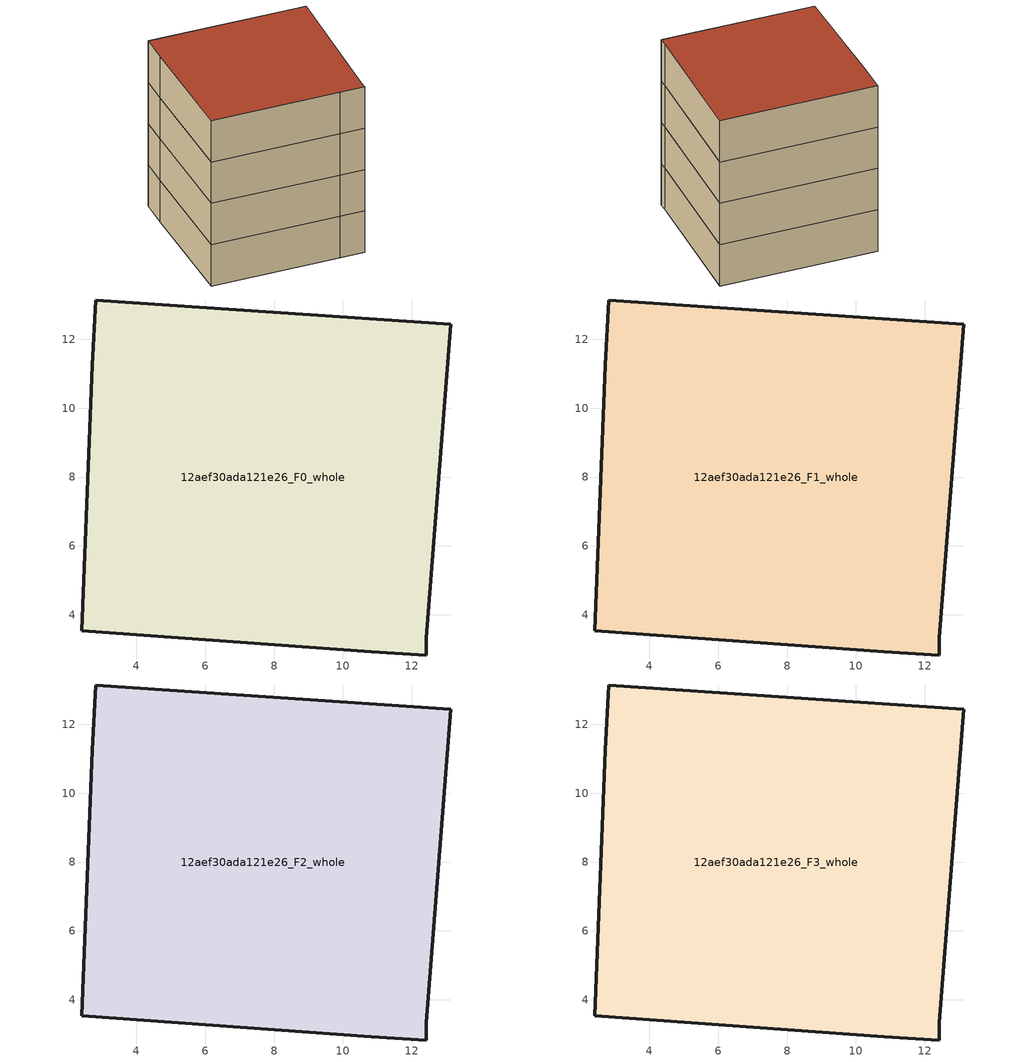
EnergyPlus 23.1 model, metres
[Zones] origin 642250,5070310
12aef30ada121e26_F0_whole
 floor ground (EU_floor_Construction): 13.13,12.44 12.42,3.33 12.42,2.83 10.82,2.93 2.42,3.54 2.72,11.24 2.82,13.14 z0
 wall outside (EU_wall_Construction): 2.82,13.14 2.72,11.24 2.42,3.54 10.82,2.93 12.42,2.83 12.42,3.33 13.13,12.44 2.82,13.14 z0:3
12aef30ada121e26_F1_whole
 floor to 12aef30ada121e26_F0_whole (EU_floor_Construction): 13.13,12.44 12.42,3.33 12.42,2.83 10.82,2.93 2.42,3.54 2.72,11.24 2.82,13.14 z3
 wall outside (EU_wall_Construction): 2.82,13.14 2.72,11.24 2.42,3.54 10.82,2.93 12.42,2.83 12.42,3.33 13.13,12.44 2.82,13.14 z3:6
12aef30ada121e26_F2_whole
 floor to 12aef30ada121e26_F1_whole (EU_floor_Construction): 13.13,12.44 12.42,3.33 12.42,2.83 10.82,2.93 2.42,3.54 2.72,11.24 2.82,13.14 z6
 wall outside (EU_wall_Construction): 2.82,13.14 2.72,11.24 2.42,3.54 10.82,2.93 12.42,2.83 12.42,3.33 13.13,12.44 2.82,13.14 z6:9
12aef30ada121e26_F3_whole
 floor to 12aef30ada121e26_F2_whole (EU_floor_Construction): 13.13,12.44 12.42,3.33 12.42,2.83 10.82,2.93 2.42,3.54 2.72,11.24 2.82,13.14 z9
 wall outside (EU_wall_Construction): 2.82,13.14 2.72,11.24 2.42,3.54 10.82,2.93 12.42,2.83 12.42,3.33 13.13,12.44 2.82,13.14 z9:12
 roof outside (EU_roof_Construction): 12.42,2.83 12.42,3.33 13.13,12.44 2.82,13.14 2.72,11.24 2.42,3.54 10.82,2.93 z12
[Building]
EU S2 Campaign: North Axis=0; Terrain=City; Solar Distribution=FullExterior
[Site:Location]
Lyon-Bron: Latitude=45.75; Longitude=5; Time Zone=1; Elevation=198
[SizingPeriod:WeatherFileDays]
AnnualSizingPeriod: Begin Month=1; Begin Day of Month=1; End Month=12; End Day of Month=31; Day of Week for Start Day=Monday; Use Weather File Daylight Saving Period=No; Use Weather File Rain and Snow Indicators=No
[MATERIAL]
EU_InternalMass_Material: Roughness=MediumRough; Thickness=0.1; Conductivity=1; Density=1800; Specific Heat=900; Thermal Absorptance=0.9; Solar Absorptance=0.7; Visible Absorptance=0.7
[MATERIAL:NOMASS] Roughness=MediumRough; Thermal Absorptance=0.9; Solar Absorptance=0.7; Visible Absorptance=0.7
Name | Thermal Resistance
EU_wall_NoMass | 0.87146
EU_roof_NoMass | 0.842276
EU_floor_NoMass | 0.496999
[CONSTRUCTION]
EU_wall_Construction: EU_wall_NoMass
EU_roof_Construction: EU_roof_NoMass
EU_floor_Construction: EU_floor_NoMass
EU_InternalMass_Construction: EU_InternalMass_Material
[ZONE] Type=1; Multiplier=1; Ceiling Height=autocalculate; Floor Area=autocalculate; Part of Total Floor Area=Yes
Name | Volume
12aef30ada121e26_F0_whole | 293.845
12aef30ada121e26_F1_whole; 12aef30ada121e26_F2_whole; 12aef30ada121e26_F3_whole | 293.844
[INTERNALMASS] Construction=EU_InternalMass_Construction; Surface Area=97.9483
Name | Zone or ZoneList
12aef30ada121e26_F0_whole_EU_InternalMass | 12aef30ada121e26_F0_whole
12aef30ada121e26_F1_whole_EU_InternalMass | 12aef30ada121e26_F1_whole
12aef30ada121e26_F2_whole_EU_InternalMass | 12aef30ada121e26_F2_whole
12aef30ada121e26_F3_whole_EU_InternalMass | 12aef30ada121e26_F3_whole
[OTHEREQUIPMENT] Fuel Type=Electricity; Design Level Calculation Method=Watts/Area; Power per Zone Floor Area=1; Fraction Latent=0; Fraction Radiant=0; Fraction Lost=0; Carbon Dioxide Generation Rate=0; EndUse Subcategory=EU_Step8_InternalGains
Name | Zone or ZoneList or Space or SpaceList | Schedule
EU_Step8_InternalGain_12aef30ada121e26_F0_whole_f000 | 12aef30ada121e26_F0_whole | EU_Step8_GainSchedule_12aef30ada121e26_F0_whole_f000
EU_Step8_InternalGain_12aef30ada121e26_F1_whole_f000 | 12aef30ada121e26_F1_whole | EU_Step8_GainSchedule_12aef30ada121e26_F1_whole_f000
EU_Step8_InternalGain_12aef30ada121e26_F2_whole_f000 | 12aef30ada121e26_F2_whole | EU_Step8_GainSchedule_12aef30ada121e26_F2_whole_f000
EU_Step8_InternalGain_12aef30ada121e26_F3_whole_f000 | 12aef30ada121e26_F3_whole | EU_Step8_GainSchedule_12aef30ada121e26_F3_whole_f000
[ZONEVENTILATION:DESIGNFLOWRATE] Schedule=EU_AlwaysOn; Design Flow Rate Calculation Method=AirChanges/Hour; Air Changes per Hour=0.425; Ventilation Type=Natural; Fan Pressure Rise=0; Fan Total Efficiency=1; Constant Term Coefficient=1; Temperature Term Coefficient=0; Velocity Term Coefficient=0; Velocity Squared Term Coefficient=0; Minimum Indoor Temperature=-100; Maximum Indoor Temperature=100; Delta Temperature=-100; Minimum Outdoor Temperature=-100; Maximum Outdoor Temperature=100; Maximum Wind Speed=40
Name | Zone or ZoneList or Space or SpaceList
EU_ConstantAir_12aef30ada121e26_F0_whole | 12aef30ada121e26_F0_whole
EU_ConstantAir_12aef30ada121e26_F1_whole | 12aef30ada121e26_F1_whole
EU_ConstantAir_12aef30ada121e26_F2_whole | 12aef30ada121e26_F2_whole
EU_ConstantAir_12aef30ada121e26_F3_whole | 12aef30ada121e26_F3_whole
[HVACTEMPLATE:THERMOSTAT] Constant Heating Setpoint=20; Constant Cooling Setpoint=50
EU_HeatOnly_12aef30ada121e26_F0_whole; EU_HeatOnly_12aef30ada121e26_F1_whole; EU_HeatOnly_12aef30ada121e26_F2_whole; EU_HeatOnly_12aef30ada121e26_F3_whole
[HVACTEMPLATE:ZONE:IDEALLOADSAIRSYSTEM] System Availability Schedule=EU_AlwaysOn; Maximum Heating Supply Air Temperature=50; Minimum Cooling Supply Air Temperature=13; Maximum Heating Supply Air Humidity Ratio=0.0156; Minimum Cooling Supply Air Humidity Ratio=0.0077; Heating Limit=NoLimit; Cooling Limit=NoLimit; Heating Availability Schedule=EU_AlwaysOn; Cooling Availability Schedule=EU_CoolingOff; Dehumidification Control Type=ConstantSensibleHeatRatio; Cooling Sensible Heat Ratio=0.7; Dehumidification Setpoint=60; Humidification Control Type=None; Humidification Setpoint=30; Outdoor Air Method=None; Outdoor Air Flow Rate per Person=0.00944; Outdoor Air Flow Rate per Zone Floor Area=0; Outdoor Air Flow Rate per Zone=0; Demand Controlled Ventilation Type=None; Outdoor Air Economizer Type=NoEconomizer; Heat Recovery Type=None; Sensible Heat Recovery Effectiveness=0.7; Latent Heat Recovery Effectiveness=0.65
Name | Template Thermostat
12aef30ada121e26_F0_whole | EU_HeatOnly_12aef30ada121e26_F0_whole
12aef30ada121e26_F1_whole | EU_HeatOnly_12aef30ada121e26_F1_whole
12aef30ada121e26_F2_whole | EU_HeatOnly_12aef30ada121e26_F2_whole
12aef30ada121e26_F3_whole | EU_HeatOnly_12aef30ada121e26_F3_whole
[SIZING:ZONE] Zone Cooling Design Supply Air Temperature Input Method=SupplyAirTemperature; Zone Cooling Design Supply Air Temperature=13; Zone Heating Design Supply Air Temperature Input Method=SupplyAirTemperature; Zone Heating Design Supply Air Temperature=50; Zone Cooling Design Supply Air Humidity Ratio=0.008; Zone Heating Design Supply Air Humidity Ratio=0.008; Cooling Design Air Flow Method=DesignDay; Cooling Design Air Flow Rate=0; Cooling Minimum Air Flow per Zone Floor Area=0.000762; Cooling Minimum Air Flow=0; Cooling Minimum Air Flow Fraction=0.2; Heating Design Air Flow Method=DesignDay; Heating Design Air Flow Rate=0; Heating Maximum Air Flow per Zone Floor Area=0.002032; Heating Maximum Air Flow=0.141576; Heating Maximum Air Flow Fraction=0.3; Account for Dedicated Outdoor Air System=No; Dedicated Outdoor Air System Control Strategy=NeutralSupplyAir; Dedicated Outdoor Air Low Setpoint Temperature for Design=autosize; Dedicated Outdoor Air High Setpoint Temperature for Design=autosize; Zone Load Sizing Method=Sensible Load Only No Latent Load; Zone Latent Cooling Design Supply Air Humidity Ratio Input Method=HumidityRatioDifference; Zone Cooling Design Supply Air Humidity Ratio Difference=0.005; Zone Latent Heating Design Supply Air Humidity Ratio Input Method=HumidityRatioDifference; Zone Humidification Design Supply Air Humidity Ratio Difference=0.005
12aef30ada121e26_F0_whole; 12aef30ada121e26_F1_whole; 12aef30ada121e26_F2_whole; 12aef30ada121e26_F3_whole
[SCHEDULE:CONSTANT]
Name | Hourly Value
EU_AlwaysOn | 1
EU_CoolingOff | 0
[SCHEDULE:FILE] Column Number=1; Rows to Skip at Top=0; Number of Hours of Data=8760; Column Separator=Comma; Interpolate to Timestep=No; Minutes per Item=60; Adjust Schedule for Daylight Savings=Yes
Name | File
EU_Step8_GainSchedule_12aef30ada121e26_F0_whole_f000 | C:\Users\o_iseri\Desktop\OpenUBEM\openubem\outputs\eu_evidence\EU-11\FR-LYO-HAUTCOEURPENTES\idfs\12aef30ada121e26\12aef30ada121e26_F0_whole_f000_gain.csv
EU_Step8_GainSchedule_12aef30ada121e26_F1_whole_f000 | C:\Users\o_iseri\Desktop\OpenUBEM\openubem\outputs\eu_evidence\EU-11\FR-LYO-HAUTCOEURPENTES\idfs\12aef30ada121e26\12aef30ada121e26_F1_whole_f000_gain.csv
EU_Step8_GainSchedule_12aef30ada121e26_F2_whole_f000 | C:\Users\o_iseri\Desktop\OpenUBEM\openubem\outputs\eu_evidence\EU-11\FR-LYO-HAUTCOEURPENTES\idfs\12aef30ada121e26\12aef30ada121e26_F2_whole_f000_gain.csv
EU_Step8_GainSchedule_12aef30ada121e26_F3_whole_f000 | C:\Users\o_iseri\Desktop\OpenUBEM\openubem\outputs\eu_evidence\EU-11\FR-LYO-HAUTCOEURPENTES\idfs\12aef30ada121e26\12aef30ada121e26_F3_whole_f000_gain.csv
